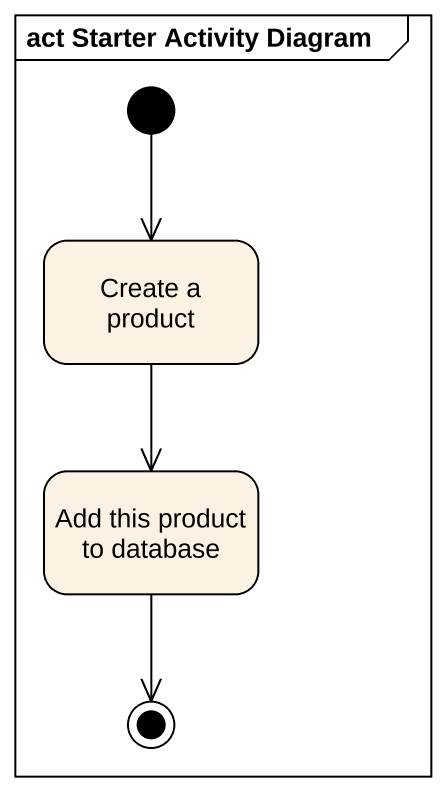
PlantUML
@startuml
mainframe act Starter Activity Diagram
hide empty description
state "Create a product" as Create_a_product
state "Add this product to database" as Add_this_product_to_database
[*] --> Create_a_product
Create_a_product --> Add_this_product_to_database
Add_this_product_to_database --> [*]
@enduml
